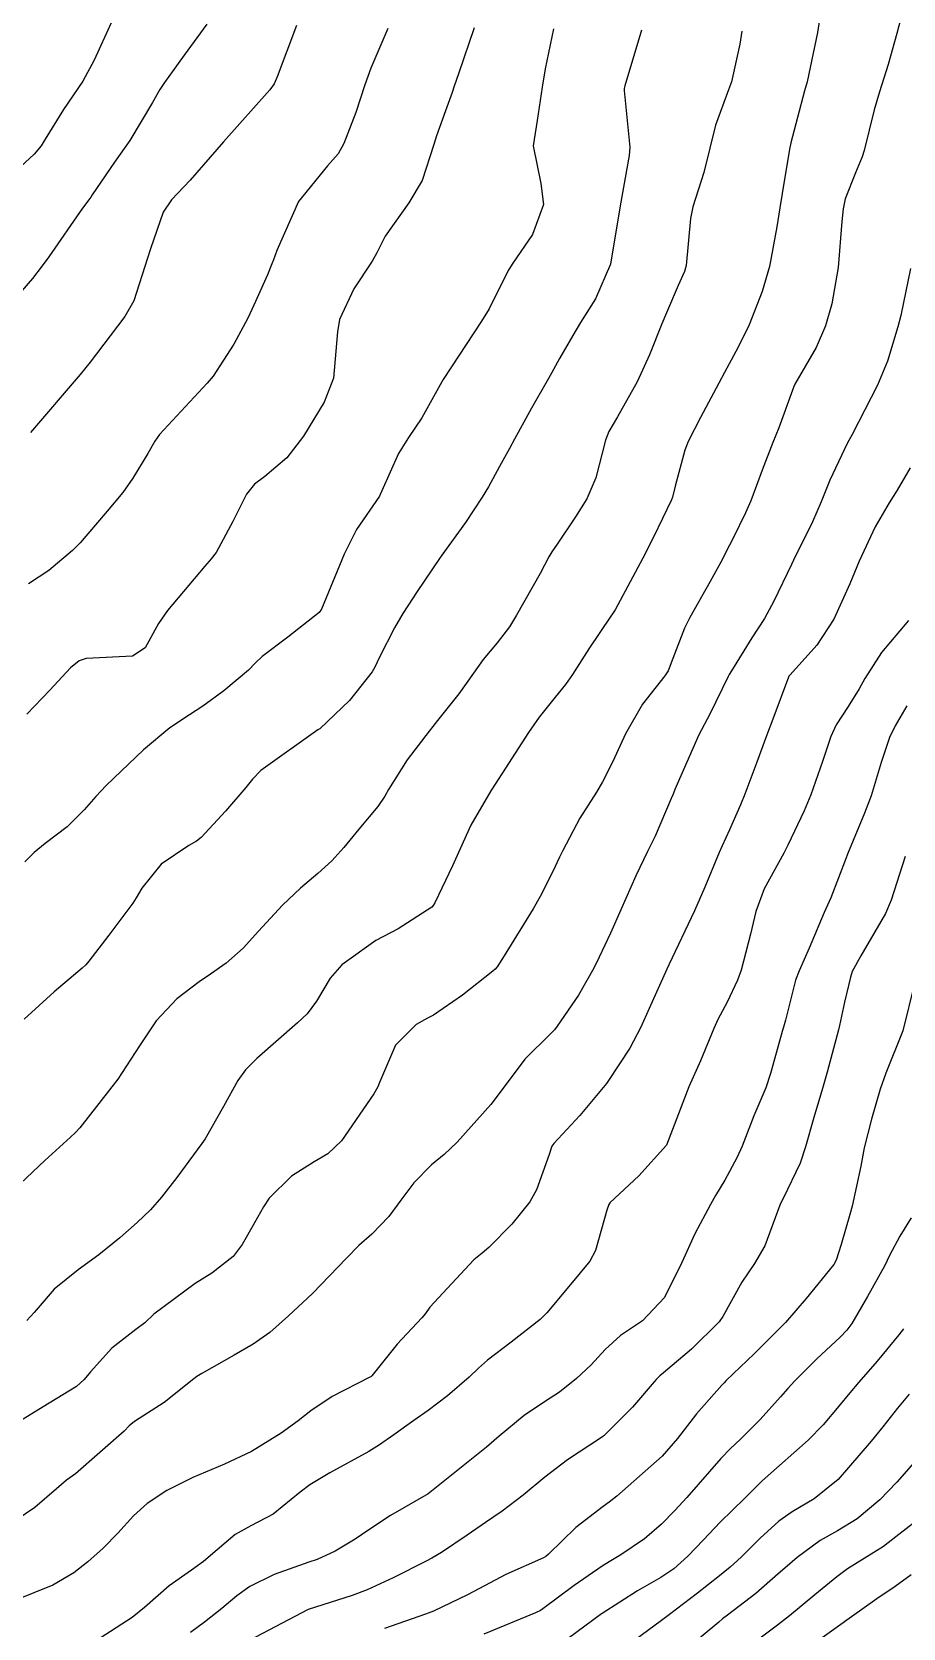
# Model space of a CAD drawing. Header units: metres. Extents: x 318500 to 325275, y 7408834 to 7428799.
# Drawn here: x 319879.8 to 319909.5, y 7410913.7 to 7410968.1 of the extents above; entities that cross this region are included whole.
import ezdxf

# ---------------------------------------------------------------- set-up
doc = ezdxf.new("R2010")
doc.units = ezdxf.units.M
doc.header["$MEASUREMENT"] = 0
doc.layers.add('Curvas de Nivel 1m', color=11, linetype='Continuous')
doc.layers.add('Curvas de Nivel 5m', color=15, linetype='Continuous')

msp = doc.modelspace()

# ---------------------------------------------------------------- linework, layer by layer
at = {"layer": 'Curvas de Nivel 1m', "flags": 128}
for points, elevation in [([(319906.737, 7410969.279), (319906.551, 7410968.09), (319906.199, 7410966.401), (319906.117, 7410966.097), (319905.876, 7410965.188), (319905.641, 7410964.325), (319905.595, 7410964.104), (319905.351, 7410962.593), (319905.274, 7410962.108), (319905.174, 7410961.46), (319904.918, 7410960.113), (319904.664, 7410959.25), (319904.221, 7410958.116), (319904.079, 7410957.814), (319903.766, 7410957.214), (319903.383, 7410956.498), (319903.192, 7410956.128), (319902.565, 7410954.964), (319902.143, 7410954.144), (319902.028, 7410953.843), (319901.707, 7410952.621), (319901.612, 7410952.241), (319901.582, 7410952.152), (319900.962, 7410950.88), (319900.597, 7410950.166), (319899.652, 7410948.399), (319899.567, 7410948.265), (319899.512, 7410948.181), (319898.755, 7410947.067), (319898.2, 7410946.194), (319897.959, 7410945.852), (319897.608, 7410945.42), (319897.069, 7410944.737), (319896.706, 7410944.213), (319895.572, 7410942.455), (319895.423, 7410942.232), (319894.737, 7410941.057), (319894.37, 7410940.248), (319894.116, 7410939.666), (319893.512, 7410938.413), (319893.454, 7410938.317), (319893.403, 7410938.261), (319892.255, 7410937.519), (319891.498, 7410937.121), (319890.334, 7410936.297), (319889.944, 7410935.842), (319889.471, 7410935.053), (319889.153, 7410934.627), (319888.832, 7410934.319), (319887.441, 7410933.102), (319887.06, 7410932.72), (319886.796, 7410932.346), (319886.308, 7410931.465), (319885.675, 7410930.357), (319885.562, 7410930.204), (319885.404, 7410929.988), (319884.714, 7410929.046), (319884.189, 7410928.378), (319883.812, 7410927.945), (319883.367, 7410927.51), (319882.771, 7410926.986), (319882.058, 7410926.409), (319881.345, 7410925.898), (319880.532, 7410925.234), (319879.855, 7410924.435), (319879.596, 7410924.168)], 758), ([(319909.401, 7410968.572), (319909.262, 7410968.056), (319908.962, 7410966.997), (319908.671, 7410966.062), (319908.49, 7410965.455), (319908.143, 7410964.067), (319908.075, 7410963.85), (319907.849, 7410963.304), (319907.5, 7410962.41), (319907.428, 7410962.076), (319907.386, 7410961.637), (319907.258, 7410960.078), (319907.04, 7410958.833), (319906.826, 7410958.084), (319906.509, 7410957.349), (319905.786, 7410956.099), (319905.749, 7410956.019), (319905.232, 7410954.608), (319905.033, 7410954.107), (319904.669, 7410953.157), (319904.284, 7410952.114), (319904.102, 7410951.707), (319903.681, 7410950.844), (319903.435, 7410950.362), (319903.313, 7410950.125), (319902.896, 7410949.365), (319902.205, 7410948.142), (319902.019, 7410947.77), (319901.629, 7410946.74), (319901.46, 7410946.315), (319901.354, 7410946.154), (319900.59, 7410945.18), (319900.013, 7410944.174), (319899.58, 7410943.229), (319899.227, 7410942.53), (319899.016, 7410942.186), (319898.453, 7410941.295), (319897.868, 7410940.197), (319897.764, 7410939.971), (319897.529, 7410939.477), (319897.095, 7410938.627), (319896.861, 7410938.21), (319895.869, 7410936.599), (319895.63, 7410936.228), (319895.568, 7410936.15), (319895.488, 7410936.082), (319894.457, 7410935.264), (319893.465, 7410934.582), (319893.255, 7410934.471), (319892.875, 7410934.266), (319892.17, 7410933.552), (319891.628, 7410932.278), (319891.569, 7410932.138), (319891.426, 7410931.898), (319890.331, 7410930.296), (319889.861, 7410929.845), (319889.399, 7410929.578), (319888.623, 7410929.09), (319887.864, 7410928.333), (319887.666, 7410928.045), (319887.367, 7410927.499), (319886.945, 7410926.755), (319886.631, 7410926.347), (319885.912, 7410925.786), (319885.341, 7410925.429), (319883.933, 7410924.381), (319883.62, 7410924.091), (319883.322, 7410923.857), (319882.495, 7410923.219), (319881.769, 7410922.413), (319881.556, 7410922.157), (319881.292, 7410921.919), (319880.367, 7410921.346), (319879.274, 7410920.677)], 757), ([(319882.476, 7410968.412), (319881.897, 7410967.141), (319881.512, 7410966.426), (319880.854, 7410965.456), (319880.231, 7410964.444), (319880.085, 7410964.218), (319879.852, 7410963.941), (319879.074, 7410963.225)], 766), ([(319903.973, 7410968.129), (319903.906, 7410967.69), (319903.618, 7410966.408), (319903.525, 7410966.134), (319903.081, 7410964.928), (319902.885, 7410964.14), (319902.677, 7410963.312), (319902.306, 7410962.145), (319902.228, 7410961.744), (319902.079, 7410960.147), (319902.016, 7410959.937), (319901.8, 7410959.458), (319901.409, 7410958.532), (319901.254, 7410958.158), (319900.83, 7410957.098), (319900.411, 7410956.17), (319899.738, 7410954.979), (319899.44, 7410954.476), (319899.324, 7410954.184), (319899.001, 7410952.897), (319898.695, 7410952.19), (319898.309, 7410951.576), (319897.677, 7410950.637), (319897.502, 7410950.373), (319897.401, 7410950.204), (319897.095, 7410949.639), (319896.298, 7410948.22), (319896.051, 7410947.817), (319895.636, 7410947.275), (319895.156, 7410946.708), (319894.826, 7410946.242), (319894.323, 7410945.536), (319893.595, 7410944.624), (319893.436, 7410944.418), (319893.311, 7410944.263), (319892.57, 7410943.28), (319891.933, 7410942.276), (319891.8, 7410942.044), (319891.561, 7410941.698), (319890.914, 7410940.925), (319890.403, 7410940.297), (319889.996, 7410939.84), (319889.526, 7410939.407), (319888.934, 7410938.904), (319888.317, 7410938.328), (319887.501, 7410937.443), (319886.973, 7410936.868), (319886.391, 7410936.351), (319885.862, 7410935.979), (319885.48, 7410935.72), (319884.712, 7410935.131), (319884.009, 7410934.382), (319883.447, 7410933.537), (319882.702, 7410932.401), (319881.413, 7410930.74), (319881.258, 7410930.575), (319881.089, 7410930.423), (319880.212, 7410929.618), (319879.386, 7410928.839)], 759), ([(319897.556, 7410968.214), (319897.271, 7410966.842), (319897.174, 7410966.217), (319897.004, 7410965.088), (319896.867, 7410964.22), (319897.119, 7410962.939), (319897.216, 7410962.216), (319896.838, 7410961.202), (319896.17, 7410960.226), (319896.028, 7410960.005), (319895.8, 7410959.559), (319895.361, 7410958.661), (319895.105, 7410958.24), (319894.573, 7410957.442), (319893.799, 7410956.259), (319893.749, 7410956.173), (319893.061, 7410954.943), (319892.607, 7410954.271), (319892.27, 7410953.726), (319891.703, 7410952.463), (319891.649, 7410952.332), (319891.618, 7410952.281), (319890.84, 7410951.135), (319890.415, 7410950.299), (319889.651, 7410948.427), (319889.572, 7410948.311), (319888.493, 7410947.472), (319887.627, 7410946.813), (319887.385, 7410946.581), (319887.156, 7410946.345), (319886.32, 7410945.642), (319885.601, 7410945.111), (319885.148, 7410944.815), (319884.479, 7410944.377), (319883.582, 7410943.63), (319882.31, 7410942.409), (319881.948, 7410942.03), (319881.557, 7410941.584), (319880.973, 7410941.002), (319880.224, 7410940.433), (319879.848, 7410940.124), (319879.53, 7410939.806)], 761), ([(319894.855, 7410968.246), (319894.317, 7410966.676), (319894.172, 7410966.256), (319894.099, 7410966.045), (319893.877, 7410965.416), (319893.565, 7410964.564), (319893.475, 7410964.266), (319893.075, 7410963.038), (319892.621, 7410962.278), (319891.819, 7410961.141), (319891.532, 7410960.573), (319891.375, 7410960.294), (319890.75, 7410959.347), (319890.259, 7410958.305), (319890.192, 7410957.885), (319890.057, 7410956.305), (319889.742, 7410955.477), (319889.036, 7410954.32), (319888.464, 7410953.583), (319887.709, 7410952.948), (319887.363, 7410952.686), (319887.087, 7410952.346), (319886.625, 7410951.411), (319886.053, 7410950.356), (319885.887, 7410950.139), (319885.665, 7410949.889), (319884.399, 7410948.379), (319884.092, 7410947.935), (319883.631, 7410947.106), (319883.199, 7410946.823), (319881.625, 7410946.744), (319881.382, 7410946.664), (319881.092, 7410946.425), (319880.381, 7410945.66), (319879.596, 7410944.848)], 762), ([(319891.909, 7410968.221), (319891.325, 7410966.867), (319891.129, 7410966.298), (319890.82, 7410965.356), (319890.409, 7410964.305), (319890.211, 7410963.951), (319889.848, 7410963.535), (319888.859, 7410962.325), (319888.129, 7410960.651), (319888.013, 7410960.337), (319887.953, 7410960.193), (319887.802, 7410959.821), (319887.341, 7410958.793), (319887.138, 7410958.35), (319886.663, 7410957.46), (319885.948, 7410956.367), (319885.748, 7410956.132), (319884.129, 7410954.384), (319883.961, 7410954.152), (319883.72, 7410953.728), (319883.218, 7410952.886), (319882.87, 7410952.402), (319882.337, 7410951.764), (319881.678, 7410950.986), (319881.417, 7410950.679), (319881.16, 7410950.425), (319880.354, 7410949.743), (319879.658, 7410949.283)], 763), ([(319888.799, 7410968.327), (319888.136, 7410966.58), (319888.03, 7410966.338), (319887.887, 7410966.126), (319886.301, 7410964.363), (319885.852, 7410963.83), (319885.168, 7410963.049), (319884.527, 7410962.383), (319884.246, 7410961.965), (319883.813, 7410960.707), (319883.719, 7410960.391), (319883.247, 7410958.94), (319882.945, 7410958.403), (319882.438, 7410957.742), (319881.756, 7410956.845), (319881.57, 7410956.605), (319881.422, 7410956.425), (319879.73, 7410954.45)], 764), ([(319909.727, 7410960.041), (319909.394, 7410958.438), (319909.296, 7410958.047), (319908.941, 7410956.874), (319908.599, 7410956.057), (319907.733, 7410954.378), (319907.572, 7410954.072), (319906.971, 7410952.821), (319906.676, 7410952.085), (319906.384, 7410951.396), (319905.742, 7410950.099), (319905.668, 7410949.948), (319905.072, 7410948.69), (319904.751, 7410948.109), (319904.313, 7410947.44), (319903.623, 7410946.323), (319903.548, 7410946.194), (319903.511, 7410946.122), (319902.883, 7410944.848), (319902.511, 7410944.136), (319901.695, 7410942.272), (319901.643, 7410942.149), (319901.623, 7410942.095), (319901.567, 7410941.966), (319901.019, 7410940.687), (319900.763, 7410940.162), (319900.366, 7410939.329), (319899.854, 7410938.175), (319899.502, 7410937.379), (319899.117, 7410936.561), (319898.934, 7410936.186), (319898.406, 7410935.26), (319897.682, 7410934.198), (319897.584, 7410934.073), (319897.456, 7410933.945), (319896.578, 7410933.078), (319895.936, 7410932.222), (319895.423, 7410931.535), (319894.273, 7410930.247), (319893.829, 7410929.828), (319893.398, 7410929.471), (319892.795, 7410928.86), (319892.352, 7410928.27), (319891.938, 7410927.708), (319891.362, 7410927.111), (319890.919, 7410926.724), (319890.502, 7410926.293), (319889.338, 7410925.086), (319888.526, 7410924.322), (319887.89, 7410923.763), (319887.315, 7410923.356), (319886.668, 7410922.988), (319885.57, 7410922.357), (319885.4, 7410922.257), (319885.297, 7410922.183), (319884.285, 7410921.375), (319883.275, 7410920.726), (319883.092, 7410920.574), (319882.916, 7410920.395), (319881.255, 7410918.942), (319880.957, 7410918.718), (319880.609, 7410918.426), (319879.878, 7410917.796), (319879.234, 7410917.361)], 756), ([(319909.662, 7410948.04), (319908.737, 7410946.95), (319908.173, 7410946.062), (319907.976, 7410945.703), (319907.605, 7410945.1), (319907.195, 7410944.477), (319907.01, 7410944.079), (319906.729, 7410943.23), (319906.331, 7410942.089), (319906.104, 7410941.55), (319905.544, 7410940.381), (319905.45, 7410940.192), (319905.403, 7410940.101), (319904.739, 7410938.891), (319904.453, 7410938.111), (319904.269, 7410937.346), (319903.949, 7410936.115), (319903.828, 7410935.773), (319903.474, 7410935.022), (319903.156, 7410934.433), (319903.018, 7410934.127), (319902.561, 7410933.016), (319902.173, 7410932.139), (319901.41, 7410930.15), (319900.46, 7410929.098), (319899.48, 7410928.179), (319899.438, 7410928.121), (319899.376, 7410927.934), (319898.99, 7410926.55), (319898.789, 7410926.186), (319898.135, 7410925.399), (319897.332, 7410924.426), (319897.105, 7410924.203), (319896.112, 7410923.424), (319895.309, 7410922.812), (319894.998, 7410922.542), (319894.678, 7410922.239), (319893.942, 7410921.598), (319893.283, 7410921.101), (319892.79, 7410920.752), (319892.112, 7410920.272), (319891.619, 7410919.924), (319891.264, 7410919.703), (319889.926, 7410918.969), (319889.253, 7410918.565), (319888.923, 7410918.315), (319888, 7410917.568), (319887.232, 7410917.161), (319886.699, 7410916.874), (319886.087, 7410916.351), (319885.622, 7410915.948), (319885.209, 7410915.648), (319884.456, 7410915.117), (319883.615, 7410914.384), (319883.187, 7410914.045), (319882.105, 7410913.332)], 754), ([(319909.606, 7410945.126), (319909.201, 7410944.441), (319909.015, 7410944.049), (319908.728, 7410943.199), (319908.381, 7410942.058), (319908.159, 7410941.463), (319907.581, 7410940.069), (319907.57, 7410940.039), (319907.538, 7410939.938), (319907.01, 7410938.585), (319906.785, 7410938.081), (319906.27, 7410936.861), (319905.931, 7410936.093), (319905.81, 7410935.77), (319905.465, 7410934.407), (319905.394, 7410934.167), (319905.375, 7410934.101), (319904.958, 7410932.584), (319904.79, 7410932.106), (319904.387, 7410931.143), (319903.986, 7410930.114), (319903.809, 7410929.711), (319903.392, 7410928.949), (319903.083, 7410928.426), (319902.91, 7410928.127), (319902.379, 7410927.121), (319901.934, 7410926.141), (319901.338, 7410924.949), (319900.592, 7410924.161), (319899.842, 7410923.653), (319899.315, 7410923.177), (319898.834, 7410922.658), (319898.343, 7410922.19), (319897.764, 7410921.724), (319897.288, 7410921.421), (319896.558, 7410920.933), (319895.706, 7410920.223), (319895.266, 7410919.848), (319893.277, 7410918.26), (319891.996, 7410917.515), (319891.231, 7410917.011), (319890.799, 7410916.714), (319890.109, 7410916.297), (319889.501, 7410916.021), (319889.214, 7410915.922), (319888.031, 7410915.505), (319887.201, 7410915.098), (319886.758, 7410914.783), (319886.246, 7410914.349), (319885.66, 7410913.88), (319885.182, 7410913.533)], 753), ([(319909.539, 7410939.986), (319909.066, 7410938.497), (319908.871, 7410938.05), (319908.036, 7410936.602), (319907.741, 7410936.066), (319907.675, 7410935.879), (319907.474, 7410935.025), (319907.307, 7410934.227), (319907.27, 7410934.073), (319906.885, 7410932.632), (319906.731, 7410932.08), (319906.428, 7410931.093), (319906.146, 7410930.089), (319905.965, 7410929.528), (319905.383, 7410928.326), (319905.305, 7410928.177), (319905.274, 7410928.101), (319904.756, 7410926.709), (319904.411, 7410926.109), (319903.979, 7410925.479), (319903.332, 7410924.307), (319903.2, 7410924.122), (319902.262, 7410923.189), (319901.303, 7410922.379), (319901.176, 7410922.278), (319901.053, 7410922.154), (319900.244, 7410921.208), (319899.271, 7410920.237), (319899.24, 7410920.21), (319899.192, 7410920.181), (319898.035, 7410919.419), (319897.256, 7410918.821), (319896.519, 7410918.211), (319895.803, 7410917.66), (319895.236, 7410917.277), (319894.617, 7410916.852), (319893.733, 7410916.252), (319893.413, 7410916.061), (319893.215, 7410915.958), (319892.089, 7410915.388), (319891.201, 7410914.982), (319890.694, 7410914.791), (319889.19, 7410914.31), (319887.179, 7410913.25)], 752), ([(319909.859, 7410935.661), (319909.46, 7410934.04), (319908.885, 7410932.601), (319908.696, 7410932.051), (319908.395, 7410931.03), (319908.151, 7410930.059), (319908.028, 7410929.433), (319907.734, 7410928.065), (319907.655, 7410927.786), (319907.36, 7410926.764), (319907.197, 7410926.228), (319907.109, 7410926.074), (319906.167, 7410924.916), (319905.466, 7410924.098), (319905.398, 7410924.029), (319905.328, 7410923.959), (319904.394, 7410923.029), (319903.446, 7410922.119), (319903.373, 7410922.045), (319903.298, 7410921.965), (319902.434, 7410920.982), (319901.788, 7410920.142), (319901.264, 7410919.544), (319899.712, 7410918.173), (319899.455, 7410917.969), (319899.245, 7410917.822), (319898.311, 7410917.112), (319897.39, 7410916.198), (319897.298, 7410916.12), (319897.218, 7410916.073), (319895.926, 7410915.502), (319895.203, 7410915.124), (319894.626, 7410914.811), (319893.46, 7410914.256), (319893.189, 7410914.148), (319891.791, 7410913.667)], 751), ([(319909.488, 7410923.878), (319909.325, 7410923.683), (319908.585, 7410922.777), (319907.963, 7410922.06), (319907.66, 7410921.699), (319907.288, 7410921.243), (319906.745, 7410920.611), (319906.239, 7410920.085), (319905.261, 7410919.219), (319904.667, 7410918.695), (319904.077, 7410918.112), (319903.66, 7410917.7), (319903.238, 7410917.287), (319902.665, 7410916.692), (319902.135, 7410916.136), (319901.653, 7410915.704), (319901.209, 7410915.406), (319900.418, 7410914.946), (319899.216, 7410914.18), (319899.19, 7410914.163), (319898.054, 7410913.319)], 749), ([(319909.675, 7410921.655), (319909.287, 7410921.183), (319908.78, 7410920.545), (319908.386, 7410920.053), (319907.257, 7410918.745), (319906.44, 7410918.082), (319905.692, 7410917.645), (319905.238, 7410917.326), (319904.595, 7410916.741), (319903.959, 7410916.113), (319903.575, 7410915.756), (319903.21, 7410915.455), (319902.466, 7410914.866), (319901.505, 7410914.145), (319901.188, 7410913.908), (319900.152, 7410913.138)], 748), ([(319909.906, 7410919.391), (319909.256, 7410918.66), (319908.677, 7410918.049), (319907.902, 7410917.399), (319907.234, 7410916.999), (319906.642, 7410916.665), (319905.867, 7410916.09), (319905.516, 7410915.795), (319905.211, 7410915.524), (319904.452, 7410914.857), (319903.489, 7410914.117), (319903.318, 7410913.989), (319903.188, 7410913.882), (319901.522, 7410912.494)], 747), ([(319909.935, 7410917.337), (319909.231, 7410916.785), (319908.809, 7410916.463), (319908.142, 7410916.056), (319907.576, 7410915.703), (319907.21, 7410915.429), (319906.468, 7410914.814), (319905.6, 7410914.094), (319905.187, 7410913.781), (319904.232, 7410913.057)], 746)]:
    msp.add_lwpolyline(points, dxfattribs=dict(at, elevation=elevation))
at = {"layer": 'Curvas de Nivel 5m', "flags": 128}
for points, elevation in [([(319885.741, 7410968.372), (319884.967, 7410967.312), (319884.291, 7410966.386), (319884.131, 7410966.143), (319883.88, 7410965.698), (319883.113, 7410964.401), (319882.593, 7410963.664), (319881.832, 7410962.546), (319881.779, 7410962.472), (319881.743, 7410962.421), (319881.5, 7410962.098), (319880.35, 7410960.442), (319880.124, 7410960.126), (319879.799, 7410959.694), (319879.218, 7410959.027)], 765), ([(319900.559, 7410968.17), (319899.982, 7410966.27), (319899.961, 7410966.179), (319899.961, 7410966.107), (319900.153, 7410964.176), (319900.136, 7410963.895), (319899.83, 7410962.18), (319899.496, 7410960.185), (319898.984, 7410959.001), (319898.481, 7410958.193), (319898.219, 7410957.75), (319897.762, 7410956.97), (319897.483, 7410956.475), (319897.336, 7410956.206), (319896.802, 7410955.275), (319896.224, 7410954.223), (319896.053, 7410953.897), (319895.716, 7410953.285), (319895.344, 7410952.597), (319895.129, 7410952.239), (319894.558, 7410951.376), (319893.749, 7410950.259), (319893.669, 7410950.147), (319892.905, 7410949.02), (319892.416, 7410948.272), (319892.135, 7410947.783), (319891.628, 7410946.789), (319891.462, 7410946.443), (319891.368, 7410946.284), (319890.597, 7410945.304), (319889.591, 7410944.346), (319889.565, 7410944.335), (319889.52, 7410944.311), (319887.576, 7410942.917), (319887.295, 7410942.621), (319887.072, 7410942.345), (319886.373, 7410941.536), (319885.544, 7410940.633), (319885.389, 7410940.515), (319885.128, 7410940.366), (319884.184, 7410939.727), (319883.518, 7410938.906), (319883.331, 7410938.574), (319883.215, 7410938.394), (319882.394, 7410937.302), (319881.715, 7410936.417), (319881.612, 7410936.294), (319881.486, 7410936.177), (319880.532, 7410935.371), (319879.514, 7410934.439)], 760), ([(319909.718, 7410953.245), (319909.272, 7410952.481), (319909.002, 7410952.05), (319908.52, 7410951.225), (319907.978, 7410950.065), (319907.662, 7410949.284), (319907.117, 7410948.078), (319906.533, 7410947.19), (319905.621, 7410946.185), (319905.583, 7410946.138), (319905.563, 7410946.101), (319905.037, 7410944.667), (319904.822, 7410944.108), (319904.487, 7410943.204), (319904.083, 7410942.115), (319903.929, 7410941.752), (319903.552, 7410940.903), (319903.309, 7410940.358), (319903.206, 7410940.125), (319902.71, 7410938.944), (319902.36, 7410938.137), (319901.491, 7410936.297), (319901.421, 7410936.151), (319900.822, 7410934.807), (319900.534, 7410934.164), (319900.161, 7410933.458), (319899.432, 7410932.347), (319899.359, 7410932.253), (319899.302, 7410932.181), (319898.456, 7410931.154), (319897.565, 7410930.198), (319897.501, 7410930.107), (319897.404, 7410929.833), (319896.972, 7410928.62), (319896.744, 7410928.21), (319896.137, 7410927.45), (319895.356, 7410926.657), (319895.119, 7410926.468), (319894.834, 7410926.238), (319893.334, 7410924.619), (319893.187, 7410924.406), (319893.068, 7410924.263), (319892.224, 7410923.364), (319891.36, 7410922.279), (319891.329, 7410922.25), (319891.299, 7410922.233), (319890.011, 7410921.577), (319889.282, 7410921.087), (319888.845, 7410920.748), (319888.27, 7410920.325), (319887.264, 7410919.697), (319886.338, 7410919.271), (319885.255, 7410918.814), (319884.372, 7410918.373), (319883.698, 7410917.929), (319883.237, 7410917.504), (319882.707, 7410916.918), (319882.2, 7410916.405), (319881.683, 7410915.943), (319881.207, 7410915.561), (319880.489, 7410915.139), (319879.193, 7410914.615)], 755), ([(319909.743, 7410927.667), (319909.365, 7410927.043), (319909.015, 7410926.385), (319908.845, 7410926.048), (319908.265, 7410924.982), (319907.72, 7410924.064), (319907.555, 7410923.838), (319907.323, 7410923.594), (319906.538, 7410922.855), (319905.766, 7410922.093), (319905.541, 7410921.851), (319905.292, 7410921.562), (319904.596, 7410920.791), (319903.924, 7410920.113), (319903.586, 7410919.798), (319903.263, 7410919.458), (319902.103, 7410918.137), (319901.697, 7410917.689), (319901.236, 7410917.218), (319900.662, 7410916.725), (319899.852, 7410916.171), (319899.455, 7410915.938), (319899.214, 7410915.791), (319898.264, 7410915.13), (319897.192, 7410914.337), (319897.109, 7410914.283), (319896.937, 7410914.204), (319895.182, 7410913.475)], 750), ([(319909.747, 7410915.5), (319909.206, 7410915.101), (319908.577, 7410914.671), (319907.717, 7410914.062), (319907.186, 7410913.686), (319905.723, 7410912.639)], 745)]:
    msp.add_lwpolyline(points, dxfattribs=dict(at, elevation=elevation))

doc.saveas('drawing.dxf')
